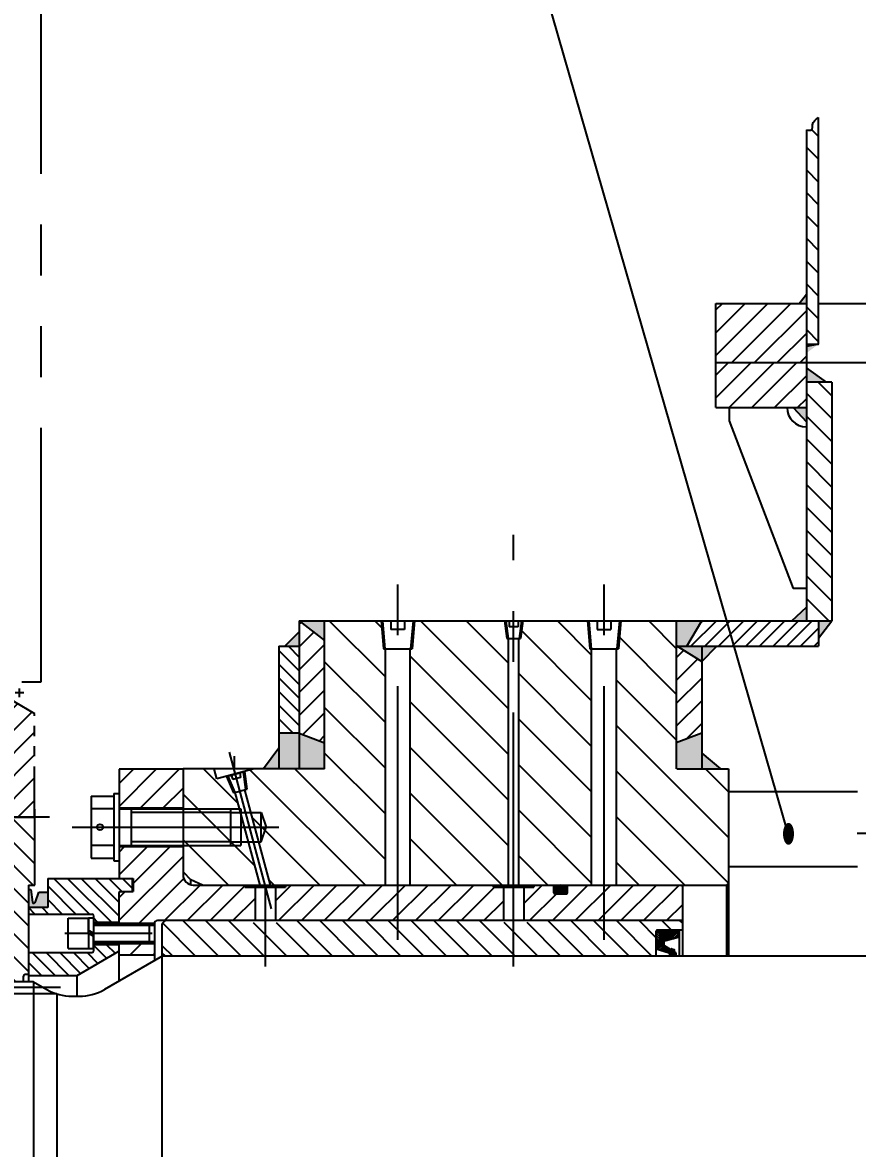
# Model space of a CAD drawing. Header units: millimetres. Extents: x 0 to 8400, y -2453 to 5940.
# Drawn here: x 2969 to 3791, y 3141 to 4249 of the extents above; entities that cross this region are included whole.
import ezdxf
from ezdxf.enums import TextEntityAlignment as Align

# ---------------------------------------------------------------- set-up
doc = ezdxf.new("R2010")
doc.units = ezdxf.units.MM
doc.header["$LTSCALE"] = 200
for name, pattern in [('F', [0.75, 0.5, -0.25]), ('G', [2, 1.25, -0.25, 0.25, -0.25]), ('K', [2.5, 1.25, -0.25, 0.25, -0.25, 0.25, -0.25])]:
    doc.linetypes.add(name, pattern=pattern)
for name, color, linetype in [('01', 7, 'Continuous'), ('02', 1, 'Continuous'), ('04', 2, 'F'), ('05', 142, 'G'), ('07', 6, 'K'), ('08', 1, 'Continuous')]:
    doc.layers.add(name, color=color, linetype=linetype)
doc.styles.get("Standard").update_dxf_attribs({"font": 'isocp', "width": 0.707, "bigfont": 'intecad.shx'})
doc.dimstyles.new('INTE', dxfattribs={"dimscale": 20, "dimtxt": 3.5, "dimasz": 3, "dimexe": 3, "dimexo": 0, "dimgap": 1, "dimtad": 1, "dimdec": 3, "dimdsep": 46, "dimtxsty": 'Standard', "dimcen": 0, "dimclrd": 1, "dimclre": 1, "dimclrt": 3, "dimaunit": 1, "dimadec": 0, "dimazin": 0, "dimtfac": 1, "dimtdec": 3, "dimtmove": 0, "dimatfit": 0, "dimfxl": 1, "dimarcsym": 0})
pattern_1 = [(135, (8270.427, 264.614), (11.22532, 11.22532), [])]

# ---------------------------------------------------------------- blocks, each defined once
blk = doc.blocks.new('*D33')
at = {"layer": '08', "color": 1, "lineweight": -2, "transparency": 16777216}
for p, q in [((1091.5, 3154.4), (1091.5, 5588.7)), ((7169.5, 3154.4), (7169.5, 5588.7)), ((7109.5, 5528.7), (1151.5, 5528.7))]:
    blk.add_line(p, q, dxfattribs=at)
at = {"layer": '08', "color": 1, "transparency": 16777216}
for points in [[(1151.5, 5538.7), (1151.5, 5518.7), (1091.5, 5528.7)], [(7109.5, 5538.7), (7109.5, 5518.7), (7169.5, 5528.7)]]:
    blk.add_solid(points, dxfattribs=at)
at = {"layer": 'DEFPOINTS', "color": 0, "transparency": 16777216}
for p in [(1091.5, 5528.7), (1091.5, 3154.4), (7169.5, 3154.4)]:
    blk.add_point(p, dxfattribs=at)
at = {"layer": '08', "color": 3, "transparency": 16777216, "insert": (4130.5, 5583.7), "char_height": 70, "attachment_point": 5}
blk.add_mtext('6078', dxfattribs=at)
blk = doc.blocks.new('ertr')
at = {"layer": '02', "linetype": 'Continuous'}
h = blk.add_hatch(dxfattribs=at)
h.set_pattern_fill('ANSI31', color=1, scale=5, angle=90, style=0)
h.set_pattern_definition([(135, (0, 7.99), (-11.22532, -11.22532), [])])
h.paths.add_polyline_path([(5341.3, 3262.1, -0.388879), (5360.3, 3279.4), (5492.4, 3279.4), (5492.4, 3335.4), (5360.6, 3335.4, -0.414214), (5352.6, 3343.4), (5314.2, 3343.4), (5314.2, 3332.7, -0.267949), (5309.2, 3324), (5289.2, 3312.4), (5289.2, 3210.1), (5336.8, 3210.1)])
h.paths.add_polyline_path([(5624.5, 3279.4, -0.388879), (5643.4, 3262.1), (5648, 3210.1), (5695.6, 3210.1), (5695.6, 3312.4), (5675.6, 3324, -0.267949), (5670.6, 3332.7), (5670.6, 3343.4), (5632.2, 3343.4, -0.414214), (5624.2, 3335.4), (5492.4, 3335.4), (5492.4, 3279.4)])
at = {"layer": '07', "color": 6, "linetype": 'K'}
for p, q in [((5624.2, 3338.9), (5624.2, 3348)), ((5628.7, 3343.4), (5619.6, 3343.4)), ((5336.8, 3210.1), (5336.8, 3214.4)), ((5349.5, 3210.1), (5349.5, 3201.9))]:
    blk.add_line(p, q, dxfattribs=at)
at = {"layer": '07', "color": 6, "linetype": 'K', "ltscale": 0.2}
for p, q in [((5304.2, 3328.3), (5304.2, 3337)), ((5352.6, 3343.4), (5314.2, 3343.4)), ((5314.2, 3332.7), (5314.2, 3343.4)), ((5352.6, 3343.4), (5352.6, 3343.4)), ((5632.2, 3343.4), (5632.2, 3343.4)), ((5632.2, 3343.4), (5670.6, 3343.4)), ((5670.6, 3332.7), (5670.6, 3343.4)), ((5680.6, 3328.3), (5680.6, 3337)), ((5299.8, 3332.7), (5308.5, 3332.7)), ((5360.6, 3335.4), (5624.2, 3335.4)), ((5684.9, 3332.7), (5676.2, 3332.7)), ((5309.2, 3324), (5289.2, 3312.4)), ((5675.6, 3324), (5695.6, 3312.4)), ((5289.2, 3210.1), (5289.2, 3312.4)), ((5695.6, 3210.1), (5695.6, 3312.4)), ((5360.3, 3279.4), (5624.5, 3279.4)), ((5336.8, 3210.1), (5341.3, 3262.1)), ((5648, 3210.1), (5643.4, 3262.1)), ((5344.5, 3215.9), (5341.9, 3215.9)), ((5640.3, 3215.9), (5642.9, 3215.9)), ((5336.8, 3210.1), (5289.2, 3210.1)), ((5349.5, 3210.1), (5349.5, 3210.9)), ((5349.5, 3210.1), (5351.2, 3190.1)), ((5349.5, 3210.1), (5351.2, 3190.1)), ((5635.3, 3210.1), (5633.5, 3190.1)), ((5635.3, 3210.1), (5635.3, 3210.9)), ((5648, 3210.1), (5695.6, 3210.1)), ((5370.2, 3172.7), (5614.6, 3172.7))]:
    blk.add_line(p, q, dxfattribs=at)
for centre, radius, start, end in [((5360.6, 3343.4), 8, 180, 270), ((5624.2, 3343.4), 8, 270, 0), ((5304.2, 3332.7), 10, 300, 0), ((5680.6, 3332.7), 10, 180, 240), ((5360.3, 3260.4), 19, 90, 175), ((5624.5, 3260.4), 19, 5, 90), ((5341.9, 3210.9), 5, 90, 175), ((5344.5, 3210.9), 5, 0, 90), ((5640.3, 3210.9), 5, 90, 180), ((5642.9, 3210.9), 5, 5, 90), ((5370.2, 3191.7), 19, 185, 270), ((5370.2, 3191.7), 19, 185, 270), ((5614.6, 3191.7), 19, 270, 355)]:
    blk.add_arc(centre, radius, start, end, dxfattribs=at)
blk = doc.blocks.new('*U25')
at = {"layer": '01'}
for p, q in [((-15.1, 5), (-15.1, 0)), ((0, 5), (-15.1, 5)), ((-15.1, 0), (0, 0)), ((0, 0), (-2.9, 5)), ((0, 5), (2.9, 0)), ((0, 5), (15.1, 5)), ((15.1, 0), (0, 0)), ((15.1, 5), (15.1, 0))]:
    blk.add_line(p, q, dxfattribs=at)
at = {"layer": '05'}
blk.add_line((0, 7.1), (0, -2.1), dxfattribs=at)

msp = doc.modelspace()

# ---------------------------------------------------------------- hatches: boundary and pattern name
at = {"layer": '01', "linetype": 'Continuous'}
h = msp.add_hatch(color=7, dxfattribs=at)
h.paths.add_polyline_path([(3740.5495, 3981.7492), (3733.4053, 3972.5123), (3740.5495, 3972.5123)])
h.paths.add_polyline_path([(3752.5495, 3932.5123), (3740.5495, 3932.5123), (3740.5495, 3923.5148)])
for points in [[(3740.5495, 3909.0118), (3740.5495, 3895.0123), (3760.3514, 3895.0123)], [(3740.5495, 3870.0123), (3727.5389, 3870.0123), (3740.5495, 3855.8871)], [(3740.5495, 3673.5514), (3726.1503, 3660.0123), (3740.5495, 3660.0123)], [(3241.5495, 3660.0123), (3266.5495, 3640.605), (3266.5495, 3660.0123)], [(3637.5495, 3660.0123), (3612.5495, 3660.0123), (3612.5495, 3635.8945), (3613.9574, 3635.0123), (3622.8768, 3635.0123)], [(3765.5495, 3660.0123), (3752.5495, 3660.0123), (3752.5495, 3642.9544)], [(3227.3585, 3635.0123), (3241.5495, 3635.0123), (3241.5495, 3649.22)], [(3637.5495, 3514.2623), (3612.5495, 3514.2623), (3612.5495, 3540.0123), (3637.5495, 3549.5123)], [(3656.2307, 3514.2623), (3637.5495, 3514.2623), (3637.5495, 3529.9683)]]:
    msp.add_hatch(color=7, dxfattribs=at).paths.add_polyline_path(points)
h = msp.add_hatch(color=7, dxfattribs=at)
h.paths.add_polyline_path([(3637.5495, 3635.0123), (3613.9574, 3635.0123), (3637.5495, 3620.2283)])
h.paths.add_polyline_path([(3637.5495, 3620.2283), (3652.5475, 3635.0123), (3637.5495, 3635.0123)])
h = msp.add_hatch(color=7, dxfattribs=at)
h.paths.add_polyline_path([(3241.5495, 3514.2623), (3221.5495, 3514.2623), (3221.5495, 3549.5123), (3241.5495, 3549.5123)])
h.paths.add_polyline_path([(3266.5495, 3514.2623), (3241.5495, 3514.2623), (3241.5495, 3549.5123), (3266.5495, 3540.0123)])
h.paths.add_polyline_path([(3221.5495, 3514.2623), (3206.5447, 3514.2623), (3221.5495, 3534.751)])
at = {"layer": '01'}
for points in [[(2985.41, 3393.0097), (2994.0495, 3393.0097), (2994.0495, 3377.7623), (2975.0495, 3377.7623), (2975.0495, 3395.5316), (2977.6037, 3395.5316), (2979.1814, 3383.0142, 0.439073757), (2980.3816, 3382.1611), (2980.6783, 3382.2242, 0.263455117), (2982.1539, 3383.5307)], [(3610.1923, 3333.3641, -1), (3607.5303, 3333.3641, -1)]]:
    msp.add_hatch(color=256, dxfattribs=at).paths.add_polyline_path(points)
at = {"layer": '01', "linetype": 'Continuous'}
h = msp.add_hatch(color=7, dxfattribs=at)
edge = h.paths.add_edge_path()
edge.add_ellipse((3498.8495, 3395.7123), major_axis=(6.8, 0), ratio=0.632352941, start_angle=0, end_angle=360, ccw=False)
at = {"layer": '02', "linetype": 'Continuous'}
h = msp.add_hatch(dxfattribs=at)
h.set_pattern_fill('LINE', color=1, scale=5, angle=135, style=0)
h.set_pattern_definition([(135, (-3037.576, 667.095), (-11.22532, -11.22532), [])])
h.paths.add_polyline_path([(3740.5495, 3932.5123), (3752.5495, 3932.5123), (3752.5495, 4143.5123), (3740.5495, 4143.5123)])
h = msp.add_hatch(dxfattribs=at)
h.set_pattern_fill('LINE', color=1, scale=5, angle=45, style=0)
h.set_pattern_definition([(45, (-3037.576, 667.095), (-11.22532, 11.22532), [])])
h.paths.add_polyline_path([(3740.5495, 3914.0123), (3740.5495, 3972.5123), (3651.5495, 3972.5123), (3651.5495, 3914.0123)])
h = msp.add_hatch(dxfattribs=at)
h.set_pattern_fill('LINE', color=1, scale=5, angle=45, style=0)
h.set_pattern_definition([(45, (8311.955, -3830.354), (-11.22532, 11.22532), [])])
h.paths.add_polyline_path([(3651.5495, 3914.0123), (3651.5495, 3870.0123), (3740.5495, 3870.0123), (3740.5495, 3914.0123)])
h = msp.add_hatch(dxfattribs=at)
h.set_pattern_fill('LINE', color=1, scale=5, angle=135, style=0)
h.set_pattern_definition([(135, (8311.955, -3830.354), (-11.22532, -11.22532), [])])
h.paths.add_polyline_path([(3765.5495, 3895.0123), (3740.5495, 3895.0123), (3740.5495, 3660.0123), (3765.5495, 3660.0123)])
at = {"layer": '02'}
h = msp.add_hatch(dxfattribs=at)
h.set_pattern_fill('LINE', color=256, scale=10, angle=135, style=0)
h.set_pattern_definition([(135, (1886.64, -837.623), (-22.45064, -22.45064), [])])
h.paths.add_polyline_path([(3326.2995, 3632.6336), (3324.4585, 3632.6336), (3322.1662, 3660.0123), (3266.5495, 3660.0123), (3266.5495, 3584.0123), (3266.5495, 3514.2623), (3197.2198, 3514.2623), (3187.6893, 3511.7086), (3189.973, 3494.3288), (3188.1947, 3493.8523), (3213.3391, 3400.0123), (3326.2995, 3400.0123)])
h.paths.add_polyline_path([(3178.5355, 3491.2642), (3176.7572, 3490.7877), (3170.045, 3506.9808), (3160.5146, 3504.4272), (3157.8793, 3514.2623), (3127.2495, 3514.2623), (3127.2495, 3413.0123), (3135.0071, 3405.2547), (3146.2495, 3400.0123), (3202.9863, 3400.0123)])
h.paths.add_polyline_path([(3447.5495, 3642.6336), (3445.7085, 3642.6336), (3443.4162, 3660.0123), (3354.9329, 3660.0123), (3352.6405, 3632.6336), (3350.7995, 3632.6336), (3350.7995, 3400.0123), (3447.5495, 3400.0123)])
h.paths.add_polyline_path([(3529.2995, 3632.6336), (3527.4585, 3632.6336), (3525.1662, 3660.0123), (3461.6829, 3660.0123), (3459.3905, 3642.6336), (3457.5495, 3642.6336), (3457.5495, 3400.0123), (3529.2995, 3400.0123)])
h.paths.add_polyline_path([(3663.8495, 3514.2623), (3612.5495, 3514.2623), (3612.5495, 3584.0123), (3612.5495, 3660.0123), (3557.9329, 3660.0123), (3555.6405, 3632.6336), (3553.7995, 3632.6336), (3553.7995, 3400.0123), (3661.8495, 3400.0123), (3663.8495, 3402.0123)])
h.paths.add_polyline_path([(3557.9329, 3660.0123), (3556.6226, 3660.0123), (3554.1775, 3632.6336), (3555.6405, 3632.6336)], flags=16)
h.paths.add_polyline_path([(3526.4765, 3660.0123), (3525.1662, 3660.0123), (3527.4585, 3632.6336), (3528.9215, 3632.6336)], flags=17)
h.paths.add_polyline_path([(3461.6829, 3660.0123), (3460.3726, 3660.0123), (3457.9275, 3642.6336), (3459.3905, 3642.6336)], flags=16)
h.paths.add_polyline_path([(3444.7265, 3660.0123), (3443.4162, 3660.0123), (3445.7085, 3642.6336), (3447.1715, 3642.6336)], flags=17)
h.paths.add_polyline_path([(3323.4765, 3660.0123), (3322.1662, 3660.0123), (3324.4585, 3632.6336), (3325.9215, 3632.6336)], flags=17)
h.paths.add_polyline_path([(3354.9329, 3660.0123), (3353.6226, 3660.0123), (3351.1775, 3632.6336), (3352.6405, 3632.6336)], flags=16)
h.paths.add_polyline_path([(3171.3107, 3507.32), (3170.045, 3506.9808), (3176.7572, 3490.7877), (3178.1704, 3491.1663)], flags=17)
h.paths.add_polyline_path([(3187.6893, 3511.7086), (3186.4237, 3511.3695), (3188.5599, 3493.9502), (3189.973, 3494.3288)], flags=17)
at = {"layer": '02', "linetype": 'Continuous'}
h = msp.add_hatch(dxfattribs=at)
h.set_pattern_fill('LINE', color=1, scale=5, angle=45, style=0)
h.set_pattern_definition([(45, (246.13, -79.498), (-11.22532, 11.22532), [])])
h.paths.add_polyline_path([(3266.5495, 3640.605), (3241.5495, 3660.0123), (3241.5495, 3549.5123), (3266.5495, 3540.0123)])
h.paths.add_polyline_path([(3637.5495, 3620.2283), (3613.9574, 3635.0123), (3612.5495, 3635.0123), (3612.5495, 3540.0123), (3637.5495, 3549.5123)])
at = {"layer": '02'}
h = msp.add_hatch(dxfattribs=at)
h.set_pattern_fill('LINE', color=256, scale=3, angle=45, style=0)
h.set_pattern_definition([(45, (8311.955, -3830.354), (-6.735192, 6.735192), [])])
h.paths.add_polyline_path([(3752.5495, 3635.0123), (3752.5495, 3660.0123), (3637.5495, 3660.0123), (3622.8768, 3635.0123)])
h = msp.add_hatch(dxfattribs=at)
h.set_pattern_fill('LINE', color=256, scale=3, angle=135, style=0)
h.set_pattern_definition([(135, (8311.955, -3830.354), (-6.735192, -6.735192), [])])
h.paths.add_polyline_path([(3241.5495, 3635.0123), (3221.5495, 3635.0123), (3221.5495, 3549.5123), (3241.5495, 3549.5123)])
h.paths.add_polyline_path([(3241.5495, 2704.5123), (3221.5495, 2704.5123), (3221.5495, 2619.0123), (3241.5495, 2619.0123)])
at = {"layer": '02', "linetype": 'Continuous'}
h = msp.add_hatch(dxfattribs=at)
h.set_pattern_fill('LINE', color=1, scale=5, angle=135, style=0)
h.set_pattern_definition([(45, (8270.427, 264.614), (11.22532, -11.22532), [])])
h.paths.add_polyline_path([(3218.1627, 2889.0123), (3442.5495, 2889.0123), (3442.5495, 2856.0123), (3432.5495, 2856.0123), (3432.5495, 2854.0123), (3228.1627, 2854.0123), (3228.1627, 2856.0123), (3218.1627, 2856.0123)])
h.paths.add_polyline_path([(3462.5495, 2889.0123), (3618.8495, 2889.0123), (3618.8495, 2855.5123), (3617.3495, 2854.0123), (3506.6495, 2854.0123), (3505.6495, 2855.0123), (3505.6495, 2861.6123, 0.414213562), (3504.6495, 2862.6123), (3493.0495, 2862.6123, 0.414213562), (3492.0495, 2861.6123), (3492.0495, 2855.0123), (3491.0495, 2854.0123), (3472.5495, 2854.0123), (3472.5495, 2856.0123), (3462.5495, 2856.0123)])
h.paths.add_polyline_path([(3146.2495, 2889.0123), (3198.1627, 2889.0123), (3198.1627, 2856.0123), (3188.1627, 2856.0123), (3188.1627, 2854.0123), (3146.2495, 2854.0123)])
h.paths.add_polyline_path([(3064.2495, 2847.5123), (3078.2495, 2847.5123), (3078.2495, 2860.5123), (3077.0495, 2860.5123), (3065.5495, 2860.5123, -0.414213562), (3064.0495, 2862.0123), (3064.0495, 2891.5123), (3094.0495, 2891.5123), (3099.0915, 2891.5123, 0.365977382), (3102.0495, 2889.0123), (3127.2495, 2889.0123), (3127.2495, 2816.0123), (3064.2495, 2816.0123)])
h.paths.add_polyline_path([(3064.2495, 2778.0123), (3127.2495, 2778.0123), (3127.2495, 2740.0123), (3064.2495, 2740.0123)])
h.paths.add_polyline_path([(3127.2495, 2889.0123), (3135.0071, 2889.0123), (3135.0071, 2853.7576, 0.349419389), (3127.2495, 2844.0123)])
h.paths.add_polyline_path([(3135.0071, 2889.0123), (3146.2495, 2889.0123), (3146.2495, 2854.0123), (3137.2495, 2854.0123, 0.056601935), (3135.0071, 2853.7576)])
h.paths.add_polyline_path([(3146.2495, 3400.0123), (3188.1627, 3400.0123), (3188.1627, 3398.0123), (3198.1627, 3398.0123), (3198.1627, 3365.0123), (3146.2495, 3365.0123)])
h.paths.add_polyline_path([(3064.0495, 3392.0123, -0.414213562), (3065.5495, 3393.5123), (3077.0495, 3393.5123), (3078.2495, 3393.5123), (3078.2495, 3406.5123), (3064.2495, 3406.5123), (3064.2495, 3438.0123), (3127.2495, 3438.0123), (3127.2495, 3410.0123), (3127.2495, 3365.0123), (3102.0495, 3365.0123, 0.365977382), (3099.0915, 3362.5123), (3094.0495, 3362.5123), (3064.0495, 3362.5123)])
h.paths.add_polyline_path([(3064.2495, 3514.0123), (3127.2495, 3514.0123), (3127.2495, 3476.0123), (3064.2495, 3476.0123), (3064.2495, 3490.0123)])
h.paths.add_polyline_path([(3218.1627, 3398.0123), (3228.1627, 3398.0123), (3228.1627, 3400.0123), (3338.5495, 3400.0123), (3338.5495, 3365.0123), (3218.1627, 3365.0123)])
h.paths.add_polyline_path([(3338.5495, 3400.0123), (3432.5495, 3400.0123), (3432.5495, 3398.0123), (3442.5495, 3398.0123), (3442.5495, 3365.0123), (3338.5495, 3365.0123)])
h.paths.add_polyline_path([(3462.5495, 3398.0123), (3472.5495, 3398.0123), (3472.5495, 3400.0123), (3491.0495, 3400.0123), (3492.0495, 3399.0123), (3492.0495, 3392.4123, 0.414213562), (3493.0495, 3391.4123), (3504.6495, 3391.4123, 0.414213562), (3505.6495, 3392.4123), (3505.6495, 3399.0123), (3506.6495, 3400.0123), (3541.5495, 3400.0123), (3541.5495, 3365.0123), (3462.5495, 3365.0123)])
h.paths.add_polyline_path([(3541.5495, 3400.0123), (3617.3495, 3400.0123), (3618.8495, 3398.5123), (3618.8495, 3365.0123), (3541.5495, 3365.0123)])
h.paths.add_polyline_path([(3127.2495, 3410.0123, 0.349419389), (3135.0071, 3400.267), (3135.0071, 3365.0123), (3127.2495, 3365.0123)])
h.paths.add_polyline_path([(3135.0071, 3400.267, 0.056601935), (3137.2495, 3400.0123), (3146.2495, 3400.0123), (3146.2495, 3365.0123), (3135.0071, 3365.0123)])
h.paths.add_polyline_path([(3064.0495, 3342.5123), (3094.0495, 3342.5123), (3099.0495, 3342.5123), (3099.0495, 3331.0123), (3064.0495, 3331.0123)])
h.paths.add_polyline_path([(3064.0495, 2923.0123), (3099.0495, 2923.0123), (3099.0495, 2911.5123), (3094.0495, 2911.5123), (3064.0495, 2911.5123)])
h = msp.add_hatch(dxfattribs=at)
h.set_pattern_fill('LINE', color=1, scale=5, angle=45, style=0)
h.set_pattern_definition(pattern_1)
h.paths.add_polyline_path([(2778.0495, 3304.8123), (2778.0495, 3397.4123), (2910.171, 3397.4123, 0.388878732), (2929.0987, 3414.7563), (2933.6443, 3466.7123), (2981.2495, 3466.7123), (2981.2495, 3400.0123), (2975.0495, 3400.0123), (2975.0495, 3309.8123), (2972.0495, 3309.8123, 0.414213562), (2970.0495, 3307.8123), (2970.0495, 3304.8123)])
h.paths.add_polyline_path([(2626.0495, 3304.8123), (2626.0495, 3307.8123, 0.414213562), (2624.0495, 3309.8123), (2611.0495, 3309.8123), (2611.0495, 3315.5123), (2581.0495, 3315.5123), (2581.0495, 3400.0123), (2574.8495, 3400.0123), (2574.8495, 3466.7123), (2622.4548, 3466.7123), (2627.0003, 3414.7563, 0.388878732), (2645.928, 3397.4123), (2778.0495, 3397.4123), (2778.0495, 3328.3201), (2778.0495, 3304.8123)])
h.paths.add_polyline_path([(2778.0495, 2949.2123), (2778.0495, 2856.6123), (2645.928, 2856.6123, 0.388878732), (2627.0003, 2839.2682), (2622.4495, 2787.2523), (2595.8014, 2787.2523), (2580.6879, 2854.0123), (2581.0495, 2854.0123), (2581.0495, 2938.5123), (2611.0495, 2938.5123), (2611.0495, 2944.2123), (2624.0495, 2944.2123, 0.414213562), (2626.0495, 2946.2123), (2626.0495, 2949.2123)])
h.paths.add_polyline_path([(2970.0495, 2949.2123), (2970.0495, 2946.2123, 0.414213562), (2972.0495, 2944.2123), (2975.0495, 2944.2123), (2975.0495, 2854.0123), (2980.0495, 2854.0123), (2980.0495, 2787.2523), (2933.6495, 2787.2523), (2929.0987, 2839.2682, 0.388878732), (2910.171, 2856.6123), (2778.0495, 2856.6123), (2778.0495, 2949.2123)])
at = {"layer": '02'}
h = msp.add_hatch(dxfattribs=at)
h.set_pattern_fill('LINE', color=256, scale=3, angle=45, style=0)
h.set_pattern_definition([(135, (8270.427, 264.614), (6.735192, 6.735192), [])])
h.paths.add_polyline_path([(2994.0495, 3406.5123), (3077.0495, 3406.5123), (3077.0495, 3393.5123), (3065.5495, 3393.5123, 0.414213562), (3064.0495, 3392.0123), (3064.0495, 3363.5123), (3039.0495, 3363.5123), (3039.0495, 3367.6123), (3039.0495, 3370.0123, 0.414213561), (3037.5495, 3371.5123), (2975.0495, 3371.5123), (2975.0495, 3377.7623), (2994.0495, 3377.7623)])
h.paths.add_polyline_path([(2975.0495, 3333.5123), (3037.5495, 3333.5123, 0.414213562), (3039.0495, 3335.0123), (3039.0495, 3341.5123), (3064.0495, 3341.5123), (3064.0495, 3335.0123), (3023.0495, 3311.0123), (2975.0495, 3311.0123)])
at = {"layer": '02', "linetype": 'Continuous'}
h = msp.add_hatch(dxfattribs=at)
h.set_pattern_fill('LINE', color=1, scale=5, angle=45, style=0)
h.set_pattern_definition(pattern_1)
h.paths.add_polyline_path([(3208.1627, 3330.0123), (3208.1627, 3363.0123), (3228.1627, 3363.0123), (3228.1627, 3365.0123), (3432.5495, 3365.0123), (3432.5495, 3363.0123), (3452.5495, 3363.0123), (3452.5495, 3330.0123)])
h.paths.add_polyline_path([(3188.1627, 3363.0123), (3208.1627, 3363.0123), (3208.1627, 3330.0123), (3146.2495, 3330.0123), (3146.2495, 3365.0123), (3188.1627, 3365.0123)])
h.paths.add_polyline_path([(3135.0071, 3365.0123), (3146.2495, 3365.0123), (3146.2495, 3330.0123), (3135.0071, 3330.0123)])
h.paths.add_polyline_path([(3127.2495, 3365.0123), (3135.0071, 3365.0123), (3135.0071, 3330.0123), (3127.2495, 3330.0123)])
h.paths.add_polyline_path([(3127.2495, 3330.0123), (3109.8495, 3330.0123), (3106.8495, 3333.0123), (3106.8495, 3362.0123), (3109.8495, 3365.0123), (3127.2495, 3365.0123)])
h.paths.add_polyline_path([(3452.5495, 3330.0123), (3452.5495, 3363.0123), (3472.5495, 3363.0123), (3472.5495, 3365.0123), (3615.8495, 3365.0123), (3618.8495, 3362.0123), (3618.8495, 3355.5123), (3593.8495, 3355.5123, 0.414213562), (3592.8495, 3354.5123), (3592.8495, 3330.0123)])
h.paths.add_polyline_path([(3472.5495, 2889.0123), (3472.5495, 2891.0123), (3452.5495, 2891.0123), (3452.5495, 2924.0123), (3592.8495, 2924.0123), (3592.8495, 2899.5123, 0.414213562), (3593.8495, 2898.5123), (3618.8495, 2898.5123), (3618.8495, 2892.0123), (3615.8495, 2889.0123)])
h.paths.add_polyline_path([(3228.1627, 2889.0123), (3228.1627, 2891.0123), (3208.1627, 2891.0123), (3208.1627, 2924.0123), (3452.5495, 2924.0123), (3452.5495, 2891.0123), (3432.5495, 2891.0123), (3432.5495, 2889.0123)])
h.paths.add_polyline_path([(3146.2495, 2889.0123), (3146.2495, 2924.0123), (3208.1627, 2924.0123), (3208.1627, 2891.0123), (3188.1627, 2891.0123), (3188.1627, 2889.0123)])
h.paths.add_polyline_path([(3106.8495, 2921.0123), (3109.8495, 2924.0123), (3127.2495, 2924.0123), (3127.2495, 2889.0123), (3109.8495, 2889.0123), (3106.8495, 2892.0123)])
h.paths.add_polyline_path([(3127.2495, 2924.0123), (3135.0071, 2924.0123), (3135.0071, 2889.0123), (3127.2495, 2889.0123)])
h.paths.add_polyline_path([(3146.2495, 2889.0123), (3135.0071, 2889.0123), (3135.0071, 2924.0123), (3146.2495, 2924.0123)])
h = msp.add_hatch(dxfattribs=at)
h.set_pattern_fill('LINE', color=1, scale=0.5, angle=45, style=0)
h.set_pattern_definition([(135, (8270.4271, 264.6141), (1.122532, 1.122532), [])])
h.paths.add_polyline_path([(3596.8879, 3351.5902), (3596.8879, 3339.5559, -0.414213562), (3595.8879, 3338.5559), (3592.8495, 3338.5559), (3592.8495, 3353.5123, -0.414213562), (3594.8495, 3355.5123), (3615.8495, 3355.5123), (3615.8495, 3353.5902, -0.414213562), (3614.8495, 3352.5902), (3597.8879, 3352.5902, 0.414213562)])
h = msp.add_hatch(dxfattribs=at)
h.set_pattern_fill('LINE', color=1, scale=0.5, angle=135, style=0)
h.set_pattern_definition([(45, (8270.4271, 264.6141), (1.122532, -1.122532), [])])
h.paths.add_polyline_path([(3592.8495, 3338.5559), (3595.8879, 3338.5559, 0.414213562), (3596.8879, 3339.5559), (3596.8879, 3351.5902, -0.414213562), (3597.8879, 3352.5902), (3614.8495, 3352.5902, 0.414213562), (3615.8495, 3353.5902), (3615.8495, 3348.7745), (3600.9867, 3344.8753, 0.34091537), (3600.2404, 3343.9081), (3600.2404, 3341.4873, 0.260798361), (3600.7174, 3340.635), (3606.6839, 3336.9741, 0.271071401), (3607.1889, 3336.9636), (3607.8639, 3337.3399, -0.221735046), (3608.2855, 3337.3703), (3610.3926, 3336.5668, -0.311113521), (3611.0363, 3335.6324), (3611.0363, 3335.5436, -0.206939855), (3610.7213, 3334.815), (3610.712, 3334.8063, 0.289561382), (3610.445, 3333.7716), (3610.5075, 3333.3021), (3612.5094, 3333.3021), (3612.5094, 3332.7467), (3612.5094, 3330.0123), (3605.974, 3330.0123), (3605.974, 3332.4293, 0.29061118), (3605.6868, 3332.8818), (3592.8495, 3337.0189)])

# ---------------------------------------------------------------- linework, layer by layer
msp.add_line((2933.6495, 3466.7723), (2981.2495, 3466.7723))
at = {"layer": '01', "color": 7, "linetype": 'Continuous'}
for p, q in [((3752.5495, 3932.5123), (3752.5495, 4155.5123)), ((3740.5495, 4143.5123), (3740.5495, 3660.0123)), ((3651.5495, 3972.5123), (3740.5495, 3972.5123)), ((3651.5495, 3870.0123), (3651.5495, 3972.5123)), ((3752.5495, 3972.5123), (3885.4999, 3972.5123)), ((3851.2223, 3914.0123), (3651.5495, 3914.0123)), ((3760.3514, 3895.0123), (3740.5495, 3909.0118)), ((3765.5495, 3895.0123), (3740.5495, 3895.0123)), ((3765.5495, 3895.0123), (3765.5495, 3660.0123)), ((3651.5495, 3870.0123), (3740.5495, 3870.0123)), ((3664.5495, 3870.0123), (3664.5495, 3857.0123)), ((3664.5495, 3857.0123), (3727.5495, 3692.0123)), ((3726.1503, 3660.0123), (3740.5495, 3673.5514)), ((3241.5495, 3660.0123), (3765.5495, 3660.0123)), ((3241.5495, 3660.0123), (3241.5495, 3514.2623)), ((3241.5495, 3660.0123), (3266.5495, 3640.605)), ((3266.5495, 3514.2623), (3266.5495, 3660.0123)), ((3322.1662, 3660.0123), (3324.4585, 3632.6336)), ((3354.9329, 3660.0123), (3352.6405, 3632.6336)), ((3443.4162, 3660.0123), (3445.7085, 3642.6336)), ((3461.6829, 3660.0123), (3459.3905, 3642.6336)), ((3525.1662, 3660.0123), (3527.4585, 3632.6336)), ((3557.9329, 3660.0123), (3555.6405, 3632.6336)), ((3612.5495, 3660.0123), (3612.5495, 3514.2623)), ((3622.8768, 3635.0123), (3637.5495, 3660.0123)), ((3752.5495, 3660.0123), (3752.5495, 3635.0123)), ((3227.3585, 3635.0123), (3241.5495, 3649.22)), ((3445.7085, 3642.6336), (3459.3905, 3642.6336)), ((3447.5495, 3400.0123), (3447.5495, 3642.6336)), ((3457.5495, 3400.0123), (3457.5495, 3642.6336)), ((3612.5495, 3635.8945), (3637.5495, 3620.2283)), ((3221.5495, 3635.0123), (3221.5495, 3514.2623)), ((3221.5495, 3635.0123), (3241.5495, 3635.0123)), ((3324.4585, 3632.6336), (3352.6405, 3632.6336)), ((3326.2995, 3400.0123), (3326.2995, 3632.6336)), ((3350.7995, 3400.0123), (3350.7995, 3632.6336)), ((3527.4585, 3632.6336), (3555.6405, 3632.6336)), ((3529.2995, 3400.0123), (3529.2995, 3632.6336)), ((3553.7995, 3400.0123), (3553.7995, 3632.6336)), ((3612.5495, 3635.0123), (3752.5495, 3635.0123)), ((3637.5495, 3635.0123), (3637.5495, 3514.2623)), ((3637.5495, 3620.2283), (3652.5475, 3635.0123)), ((3241.5495, 3549.5123), (3221.5495, 3549.5123)), ((3241.5495, 3549.5123), (3266.5495, 3540.0123)), ((3637.5495, 3549.5123), (3612.5495, 3540.0123)), ((3221.5495, 3534.751), (3206.5447, 3514.2623)), ((3637.5495, 3529.9683), (3656.2307, 3514.2623)), ((3266.5495, 3514.2623), (3127.2495, 3514.2623)), ((3127.2495, 3514.2623), (3127.2495, 3457.0123)), ((3160.5146, 3504.4272), (3157.8793, 3514.2623)), ((3197.2198, 3514.2623), (3160.5146, 3504.4272)), ((3613.0495, 3514.2623), (3663.8495, 3514.2623)), ((3663.8495, 3514.2623), (3663.8495, 3330.0123)), ((3170.045, 3506.9808), (3176.7572, 3490.7877)), ((3187.6893, 3511.7086), (3189.973, 3494.3288)), ((3176.7572, 3490.7877), (3189.973, 3494.3288)), ((3202.9863, 3400.0123), (3178.5355, 3491.2642)), ((3213.3391, 3400.0123), (3188.1947, 3493.8523)), ((3663.8495, 3492.0356), (3790.8495, 3492.0356)), ((2981.2495, 3400.0123), (2981.2495, 3474.7023)), ((3127.2495, 3457.0123), (3127.2495, 3410.0123)), ((3663.8495, 3418.3986), (3790.8495, 3418.3986)), ((2994.0495, 3406.5123), (2994.0495, 3377.7623)), ((3127.2495, 3413.0123), (3135.0071, 3405.2547)), ((3135.0071, 3400.267), (3135.0071, 3405.2547)), ((3146.2495, 3400.0123), (3135.0071, 3405.2547)), ((2975.0495, 3400.0123), (2975.0495, 3304.8123)), ((2975.0495, 3400.0123), (2981.2495, 3400.0123)), ((3137.2495, 3400.0123), (3661.8495, 3400.0123)), ((3188.1627, 3400.0123), (3188.1627, 3398.0123)), ((3188.1627, 3398.0123), (3228.1627, 3398.0123)), ((3198.1627, 3398.0123), (3198.1627, 3365.0123)), ((3218.1627, 3398.0123), (3218.1627, 3365.0123)), ((3228.1627, 3400.0123), (3228.1627, 3398.0123)), ((3432.5495, 3400.0123), (3432.5495, 3398.0123)), ((3432.5495, 3398.0123), (3472.5495, 3398.0123)), ((3442.5495, 3398.0123), (3442.5495, 3365.0123)), ((3462.5495, 3398.0123), (3462.5495, 3365.0123)), ((3472.5495, 3400.0123), (3472.5495, 3398.0123)), ((3491.0495, 3400.0123), (3492.0495, 3399.0123)), ((3492.0495, 3392.4123), (3492.0495, 3399.0123)), ((3506.6495, 3400.0123), (3505.6495, 3399.0123)), ((3505.6495, 3392.4123), (3505.6495, 3399.0123)), ((3618.8495, 3330.0123), (3618.8495, 3398.5123)), ((3663.8495, 3402.0123), (3661.8495, 3400.0123)), ((3661.8495, 3400.0123), (3661.8495, 3330.0123)), ((3493.0495, 3391.4123), (3504.6495, 3391.4123)), ((2975.0495, 3371.5123), (3037.5495, 3371.5123)), ((3039.0495, 3370.0123), (3039.0495, 3335.0123)), ((3039.0495, 3363.5123), (3064.0495, 3363.5123)), ((3618.8495, 3365.0123), (3102.0495, 3365.0123)), ((3618.8495, 3362.0123), (3615.8495, 3365.0123)), ((3592.8495, 3330.0123), (3592.8495, 3354.5123)), ((3618.8495, 3355.5123), (3593.8495, 3355.5123)), ((3615.8495, 3330.0123), (3615.8495, 3355.5123)), ((3039.0495, 3341.5123), (3064.0495, 3341.5123)), ((2975.0495, 3333.5123), (3037.5495, 3333.5123)), ((3897.2239, 3330.0123), (3106.8495, 3330.0123)), ((2980.0495, 3304.8123), (2626.0495, 3304.8123)), ((2970.0495, 3309.8123), (2970.0495, 3304.8123)), ((2975.0495, 3311.8123), (2972.0495, 3311.8123)), ((2980.0495, 3304.8123), (2980.0495, 2949.2123)), ((3018.2153, 3290.5123), (3025.0361, 3290.5123))]:
    msp.add_line(p, q, dxfattribs=at)
at = {"layer": '01'}
for p, q in [((3064.2495, 3514.0123), (3064.2495, 3406.5123)), ((3127.2495, 3514.0123), (3064.2495, 3514.0123)), ((3127.2495, 3514.0123), (3127.2495, 3475.0123)), ((3036.7495, 3487.4073), (3036.7495, 3426.6173)), ((3036.7495, 3487.4073), (3059.2495, 3487.4073)), ((3059.2495, 3490.0123), (3059.2495, 3424.0123)), ((3059.2495, 3490.0123), (3064.2495, 3490.0123)), ((3059.2495, 3475.0123), (3036.7495, 3475.0123)), ((3064.2495, 3476.0123), (3127.2495, 3476.0123)), ((3064.2495, 3475.0123), (3127.2495, 3475.0123)), ((3076.2495, 3475.0123), (3076.2495, 3439.0123)), ((3059.2495, 3439.0123), (3036.7495, 3439.0123)), ((3064.2495, 3439.0123), (3127.2495, 3439.0123)), ((3064.2495, 3438.0123), (3127.2495, 3438.0123)), ((3127.2495, 3439.0123), (3127.2495, 3410.0123)), ((3036.7495, 3426.6173), (3059.2495, 3426.6173)), ((3059.2495, 3424.0123), (3064.2495, 3424.0123)), ((2994.0495, 3406.5123), (3078.2495, 3406.5123)), ((3077.0495, 3406.5123), (3077.0495, 3393.5123)), ((3078.2495, 3406.5123), (3078.2495, 3393.5123)), ((2975.0495, 3395.5316), (2975.0495, 3382.3023)), ((2975.0495, 3395.5316), (2977.6037, 3395.5316)), ((2977.6037, 3395.5316), (2979.1814, 3383.0142)), ((2982.1539, 3383.5307), (2985.41, 3393.0097)), ((2985.41, 3393.0097), (2994.0495, 3393.0097)), ((3064.0495, 3392.0123), (3064.0495, 3362.5123)), ((3065.5495, 3393.5123), (3078.2495, 3393.5123)), ((3618.8495, 3398.5123), (3617.3495, 3400.0123)), ((2980.3816, 3382.1611), (2980.6783, 3382.2242)), ((2994.0495, 3377.7623), (2975.0495, 3377.7623)), ((3014.0495, 3337.5123), (3014.0495, 3367.5123)), ((3014.0495, 3367.5123), (3034.0495, 3367.5123)), ((3034.0495, 3367.5123), (3034.0495, 3337.5123)), ((3039.0495, 3362.5123), (3094.0495, 3362.5123)), ((3094.0495, 3362.5123), (3094.0495, 3342.5123)), ((3094.0495, 3360.5123), (3099.0495, 3360.5123)), ((3099.0495, 3362.0123), (3099.0495, 3325.509)), ((3109.8495, 3365.0123), (3106.8495, 3362.0123)), ((3106.8495, 2892.0123), (3106.8495, 3362.0123)), ((3596.8879, 3351.5902), (3596.8879, 3339.5559)), ((3614.8495, 3352.5902), (3597.8879, 3352.5902)), ((3615.8495, 3348.7745), (3600.9867, 3344.8753)), ((3014.0495, 3337.5123), (3034.0495, 3337.5123)), ((3039.0495, 3342.5123), (3094.0495, 3342.5123)), ((3064.0495, 3342.5123), (3064.0495, 3305.3017)), ((3094.0495, 3344.5123), (3099.0495, 3344.5123)), ((3595.8879, 3338.5559), (3592.8495, 3338.5559)), ((3605.6868, 3332.8818), (3592.8495, 3337.0189)), ((3600.2404, 3343.9081), (3600.2404, 3341.4873)), ((3600.7174, 3340.635), (3606.6839, 3336.9741)), ((3607.1889, 3336.9636), (3607.8639, 3337.3399)), ((3608.2855, 3337.3703), (3610.3926, 3336.5668)), ((3023.0495, 3311.0123), (3064.0495, 3335.0123)), ((3106.8495, 3330.0123), (3050.0361, 3297.211)), ((3099.0495, 3331.0123), (3064.0495, 3331.0123)), ((3109.8495, 3330.0123), (3106.8495, 3333.0123)), ((3605.974, 3332.4293), (3605.974, 3330.0123)), ((3610.5075, 3333.3021), (3610.445, 3333.7716)), ((3612.5094, 3333.3021), (3610.5075, 3333.3021)), ((3610.7213, 3334.815), (3610.712, 3334.8063)), ((3611.0363, 3335.6324), (3611.0363, 3335.5436)), ((3612.5094, 3330.0123), (3612.5094, 3333.3021)), ((2975.0495, 3311.0123), (3023.0495, 3311.0123)), ((2980.0495, 3304.8123), (2993.2153, 3297.211)), ((3023.0495, 3290.5123), (3023.0495, 3311.0123)), ((3002.9104, 3292.9123), (3002.9104, 2961.1123))]:
    msp.add_line(p, q, dxfattribs=at)
at = {"layer": '01', "color": 7, "linetype": 'Continuous'}
msp.add_circle((3045.4408, 3457.0123), 3, dxfattribs=at)
at = {"layer": '01'}
msp.add_circle((3608.8613, 3333.3641), 1.331, dxfattribs=at)
at = {"layer": '01', "color": 7, "linetype": 'Continuous'}
for centre, radius, start, end in [((3740.5495, 3870.0123), 19, 180, 270), ((3493.0495, 3392.4123), 1, 180, 270), ((3504.6495, 3392.4123), 1, 270, 0), ((3037.5495, 3370.0123), 1.5, 0, 90), ((3594.8495, 3353.5123), 2, 90, 180), ((3593.8495, 3354.5123), 1, 90, 180), ((3593.8495, 3354.5123), 1, 90, 180), ((3593.8495, 3354.5123), 1, 90, 180), ((3593.8495, 3354.5123), 1, 90, 180), ((3593.8495, 3354.5123), 1, 90, 180), ((3037.5495, 3335.0123), 1.5, 270, 0), ((2972.0495, 3309.8123), 2, 90, 180)]:
    msp.add_arc(centre, radius, start, end, dxfattribs=at)
at = {"layer": '01'}
for centre, radius, start, end in [((3137.2495, 3410.0123), 10, 180, 270), ((3065.5495, 3392.0123), 1.5, 90, 180), ((2980.1736, 3383.1392), 1, 187.1840619, 282.0041313), ((2980.2624, 3384.1805), 2, 282.0041313, 341.0420844), ((3102.0495, 3362.0123), 3, 90, 180), ((3597.8879, 3351.5902), 1, 90, 180), ((3614.8495, 3353.5902), 1, 270, 0), ((3595.8879, 3339.5559), 1, 270, 0), ((3601.2404, 3343.9081), 1, 104.6998707, 180), ((3601.2404, 3341.4873), 1, 180, 238.4682168), ((3606.9454, 3337.4003), 0.5, 238.4682168, 299.1353185), ((3608.1074, 3336.9031), 0.5, 69.126497, 119.1353185), ((3610.0363, 3335.6324), 1, 0, 69.126497), ((3605.474, 3332.4293), 0.5, 0, 64.8178209), ((3611.3969, 3334.0778), 1, 133.2330064, 197.828906), ((3610.0363, 3335.5436), 1, 313.2330064, 0), ((3018.2153, 3340.5123), 50, 240, 270), ((3025.0361, 3340.5123), 50, 270, 300)]:
    msp.add_arc(centre, radius, start, end, dxfattribs=at)
at = {"layer": '01', "color": 7, "linetype": 'Continuous', "extrusion": (0, 0, -1)}
msp.add_ellipse((3498.8495, 3395.7123), major_axis=(6.8, 0), ratio=0.632352941, dxfattribs=at)
at = {"layer": '02'}
for p, q in [((3723.0031, 3449.3847), (3413.4916, 4523.6781)), ((3127.2495, 3471.4123), (3076.2495, 3471.4123)), ((3127.2495, 3442.6123), (3076.2495, 3442.6123)), ((3039.0495, 3360.5123), (3094.0495, 3360.5123)), ((3039.0495, 3344.5123), (3094.0495, 3344.5123))]:
    msp.add_line(p, q, dxfattribs=at)
at = {"layer": '02', "color": 1, "linetype": 'Continuous'}
for p, q in [((3094.0495, 3362.5123), (3099.0915, 3362.5123)), ((3094.0495, 3342.5123), (3099.0495, 3342.5123))]:
    msp.add_line(p, q, dxfattribs=at)
at = {"layer": '02'}
msp.add_spline([(3740.5495, 4143.5123), (3745.9493, 4143.5123), (3746.6484, 4148.4718), (3752.5495, 4155.5123)], degree=3, dxfattribs=at)
at = {"layer": '04', "color": 2, "linetype": 'F'}
for p, q in [((3127.2495, 3475.0123), (3174.2495, 3475.0123)), ((3174.2495, 3471.4123), (3127.2495, 3471.4123)), ((3174.2495, 3475.0123), (3184.2495, 3475.0123)), ((3174.2495, 3439.0123), (3174.2495, 3475.0123)), ((3174.2495, 3471.4123), (3204.2495, 3471.4123)), ((3184.2495, 3475.0123), (3184.2495, 3439.0123)), ((3204.2495, 3442.6123), (3204.2495, 3471.4123)), ((3204.2495, 3471.4123), (3209.1904, 3457.0123)), ((3204.2495, 3442.6123), (3209.1904, 3457.0123)), ((3174.2495, 3442.6123), (3127.2495, 3442.6123)), ((3127.2495, 3439.0123), (3174.2495, 3439.0123)), ((3174.2495, 3442.6123), (3204.2495, 3442.6123)), ((3174.2495, 3439.0123), (3184.2495, 3439.0123)), ((3002.9104, 3292.9123), (2622.5488, 3292.9123))]:
    msp.add_line(p, q, dxfattribs=at)
at = {"layer": '05', "color": 142, "linetype": 'G'}
for p, q in [((3338.5495, 3345.9496), (3338.5495, 3744.7955)), ((3452.5495, 3319.7477), (3452.5495, 3744.7955)), ((3541.5495, 3345.9496), (3541.5495, 3744.7955)), ((3214.4103, 3376.6959), (3173.0803, 3530.9419)), ((3208.1627, 3397.0123), (3208.1627, 3319.7477))]:
    msp.add_line(p, q, dxfattribs=at)
at = {"layer": '05'}
for p, q in [((2995.9976, 3466.7123), (2540.544, 3466.7123)), ((3017.998, 3457.0123), (3221.3813, 3457.0123)), ((3790.6262, 3451.0123), (3907.8068, 3451.0123)), ((3010.8971, 3352.5123), (3096.9918, 3352.5123)), ((3006.6962, 3299.2425), (2618.4129, 3299.2425))]:
    msp.add_line(p, q, dxfattribs=at)
at = {"layer": '07'}
for p, q in [((2987.5495, 3600.0723), (2987.5495, 4616.0723)), ((2568.5495, 3600.0723), (2987.5495, 3600.0723))]:
    msp.add_line(p, q, dxfattribs=at)
at = {"layer": '07', "color": 6, "linetype": 'K'}
for p, q in [((3733.4053, 3972.5123), (3740.5495, 3981.7492)), ((3752.5495, 3932.5123), (3740.5495, 3930.0148)), ((3740.5495, 3932.5123), (3752.5495, 3932.5123)), ((3727.5389, 3870.0123), (3740.5495, 3855.8871)), ((3740.5495, 3692.0123), (3727.5495, 3692.0123)), ((3323.4765, 3660.0123), (3325.9215, 3632.6336)), ((3331.8032, 3660.0123), (3331.8032, 3651.4509)), ((3345.2958, 3660.0123), (3345.2958, 3651.4509)), ((3353.6226, 3660.0123), (3351.1775, 3632.6336)), ((3444.7265, 3660.0123), (3447.1715, 3642.6336)), ((3448.2411, 3660.0123), (3448.2411, 3654.312)), ((3456.858, 3660.0123), (3456.858, 3654.312)), ((3460.3726, 3660.0123), (3457.9275, 3642.6336)), ((3526.4765, 3660.0123), (3528.9215, 3632.6336)), ((3534.8032, 3660.0123), (3534.8032, 3651.4509)), ((3548.2958, 3660.0123), (3548.2958, 3651.4509)), ((3556.6226, 3660.0123), (3554.1775, 3632.6336)), ((3752.5495, 3642.9544), (3765.5495, 3660.0123)), ((3345.2958, 3651.4509), (3331.8032, 3651.4509)), ((3456.858, 3654.312), (3448.2411, 3654.312)), ((3534.8032, 3651.4509), (3548.2958, 3651.4509)), ((3177.5495, 3526.8549), (3177.5495, 3514.2623)), ((3170.045, 3506.9808), (3187.6893, 3511.7086)), ((3171.3107, 3507.32), (3178.1704, 3491.1663)), ((3174.7264, 3508.2352), (3176.3663, 3503.9519)), ((3183.7294, 3505.9248), (3176.3663, 3503.9519)), ((3183.008, 3510.4542), (3183.7294, 3505.9248)), ((3186.4237, 3511.3695), (3188.5599, 3493.9502))]:
    msp.add_line(p, q, dxfattribs=at)

# ---------------------------------------------------------------- block references
at = {"layer": '01', "xscale": -1, "rotation": 90}
msp.add_blockref('*U25', (3039.0495, 3352.5123), dxfattribs=at)
at = {"layer": '05', "xscale": -1}
msp.add_blockref('ertr', (8270.4271, 256.6241), dxfattribs=at)

# ---------------------------------------------------------------- texts
at = {"layer": '02', "width": 0.605172}
msp.add_text('●', height=20, dxfattribs=at).set_placement((3717.0031, 3439.3847), (3729.0031, 3439.3847), align=Align.FIT)

# ---------------------------------------------------------------- dimensions: what is measured, and where the dimension line sits
at = {"layer": '08'}
dim = msp.add_linear_dim(base=(1091.5495, 5528.6555), p1=(7169.5495, 3154.4073), p2=(1091.5495, 3154.4073), dimstyle='INTE', dxfattribs=at)
dim.commit()
dim.dimension.update_dxf_attribs({"geometry": '*D33', "text_midpoint": (4130.5495, 5583.6555)})

doc.saveas('drawing.dxf')
